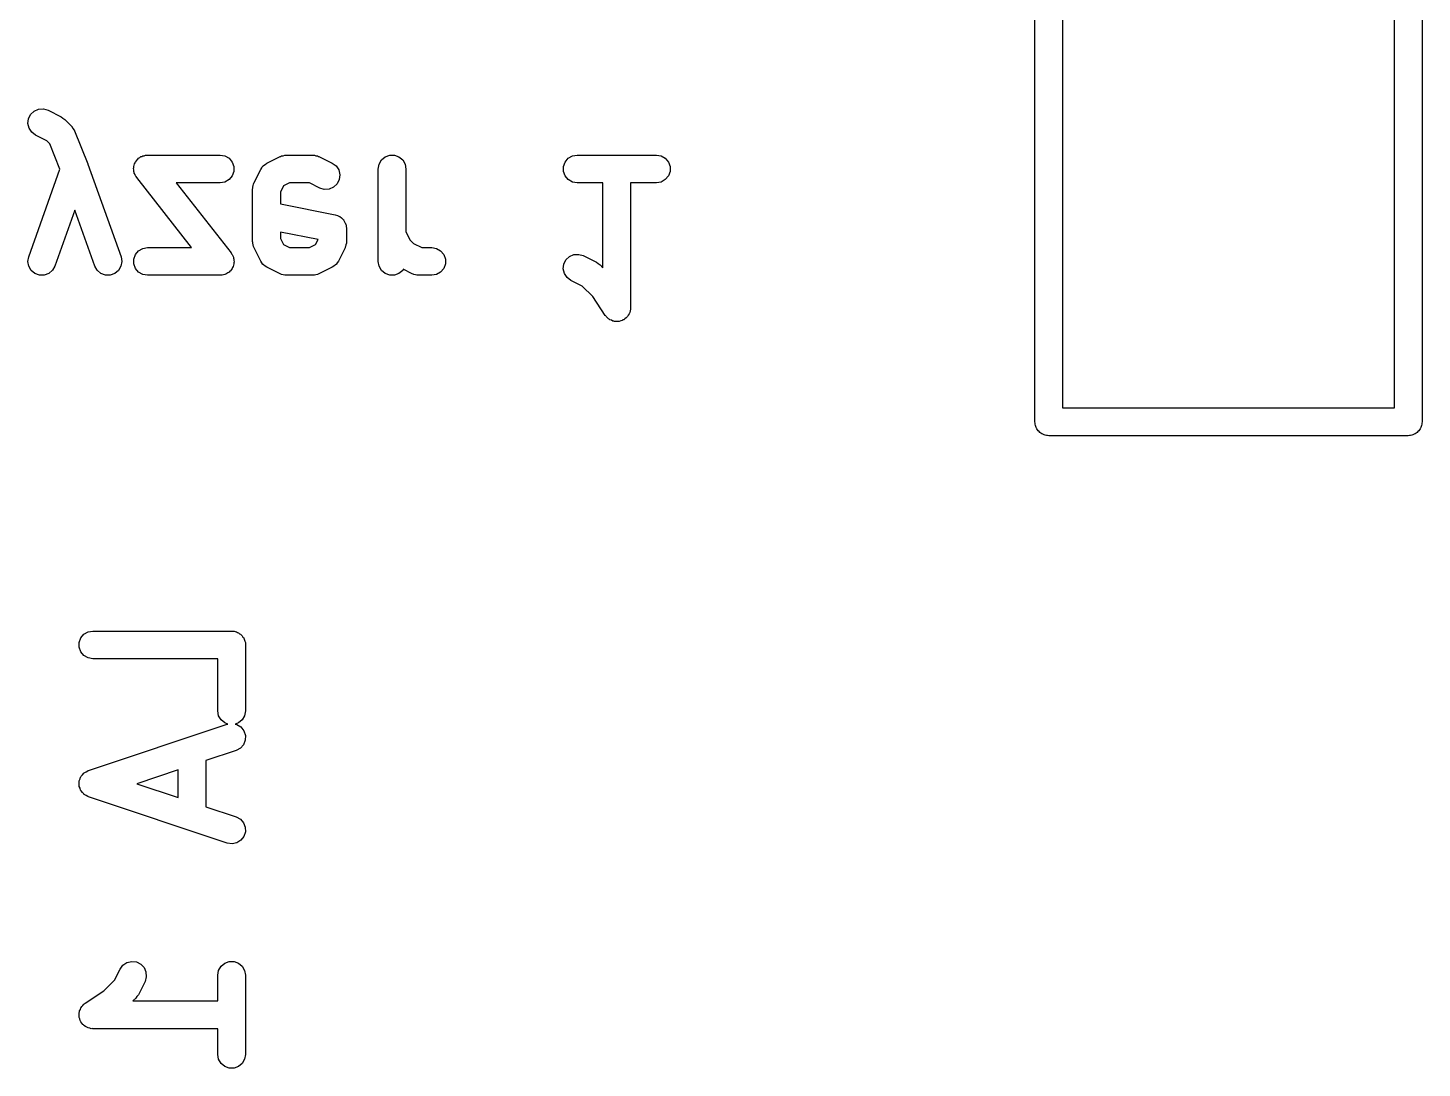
# Model space of a CAD drawing. Extents: x 91.3 to 189.8, y -113.5 to -60.4.
# Drawn here: x 178.81 to 188.86, y -109.46 to -101.96 of the extents above; entities that cross this region are included whole.
import ezdxf

# ---------------------------------------------------------------- set-up
doc = ezdxf.new("R2010")
doc.units = 0
doc.header["$MEASUREMENT"] = 0
doc.layers.add('BLACK', color=7, linetype='CONTINUOUS')

msp = doc.modelspace()

# ---------------------------------------------------------------- linework, layer by layer
at = {"layer": 'Black'}
for p, q in [((186.07, -104.8), (186.07, -68.69)), ((186.27, -68.79), (186.27, -104.7)), ((188.66, -104.7), (188.66, -87.74)), ((188.86, -87.7814), (188.86, -104.8)), ((178.834, -102.585), (178.859, -102.561)), ((178.859, -102.561), (178.891, -102.547)), ((178.891, -102.547), (178.926, -102.545)), ((178.926, -102.545), (178.959, -102.555)), ((178.959, -102.555), (179.054, -102.602)), ((178.814, -102.65), (178.818, -102.616)), ((178.823, -102.684), (178.814, -102.65)), ((178.818, -102.616), (178.834, -102.585)), ((179.054, -102.602), (179.067, -102.612)), ((179.067, -102.612), (179.08, -102.621)), ((179.08, -102.621), (179.128, -102.669)), ((179.128, -102.669), (179.129, -102.671)), ((178.842, -102.713), (178.823, -102.684)), ((178.87, -102.734), (178.842, -102.713)), ((178.95, -102.774), (178.87, -102.734)), ((179.129, -102.671), (179.132, -102.673)), ((179.132, -102.673), (179.139, -102.685)), ((179.139, -102.685), (179.148, -102.697)), ((179.148, -102.697), (179.149, -102.7)), ((179.149, -102.7), (179.15, -102.702)), ((179.15, -102.702), (179.245, -102.94)), ((178.972, -102.796), (178.95, -102.774)), ((179.045, -102.98), (178.972, -102.796)), ((179.245, -102.94), (179.245, -102.942)), ((179.245, -102.942), (179.246, -102.943)), ((179.246, -102.943), (179.246, -102.943)), ((179.246, -102.943), (179.247, -102.944)), ((179.247, -102.944), (179.485, -103.611)), ((179.576, -102.974), (179.578, -102.967)), ((179.578, -102.96), (179.581, -102.951)), ((179.578, -102.967), (179.578, -102.96)), ((179.581, -102.951), (179.583, -102.94)), ((179.583, -102.94), (179.587, -102.934)), ((179.587, -102.934), (179.59, -102.928)), ((179.59, -102.928), (179.596, -102.92)), ((179.596, -102.92), (179.602, -102.911)), ((179.602, -102.911), (179.607, -102.906)), ((179.607, -102.906), (179.612, -102.901)), ((179.612, -102.901), (179.621, -102.896)), ((179.621, -102.896), (179.629, -102.889)), ((179.629, -102.889), (179.636, -102.887)), ((179.636, -102.887), (179.642, -102.884)), ((179.642, -102.884), (179.652, -102.882)), ((179.652, -102.882), (179.662, -102.879)), ((179.662, -102.879), (179.669, -102.879)), ((179.669, -102.879), (179.676, -102.878)), ((179.676, -102.878), (180.2, -102.878)), ((180.2, -102.878), (180.234, -102.884)), ((180.234, -102.884), (180.264, -102.901)), ((180.264, -102.901), (180.287, -102.928)), ((180.287, -102.928), (180.298, -102.96)), ((180.298, -102.96), (180.298, -102.995)), ((180.492, -102.981), (180.5, -102.969)), ((180.5, -102.969), (180.508, -102.956)), ((180.508, -102.956), (180.511, -102.955)), ((180.511, -102.955), (180.512, -102.953)), ((180.512, -102.953), (180.524, -102.945)), ((180.524, -102.945), (180.536, -102.936)), ((180.536, -102.936), (180.631, -102.888)), ((180.631, -102.888), (180.637, -102.887)), ((180.637, -102.887), (180.642, -102.884)), ((180.642, -102.884), (180.654, -102.882)), ((180.654, -102.882), (180.665, -102.878)), ((180.665, -102.878), (180.671, -102.879)), ((180.671, -102.879), (180.676, -102.878)), ((180.676, -102.878), (180.867, -102.878)), ((180.867, -102.878), (180.872, -102.879)), ((180.872, -102.879), (180.878, -102.878)), ((180.878, -102.878), (180.889, -102.882)), ((180.889, -102.882), (180.901, -102.884)), ((180.901, -102.884), (180.906, -102.887)), ((180.906, -102.887), (180.911, -102.888)), ((180.911, -102.888), (181.007, -102.936)), ((181.007, -102.936), (181.035, -102.956)), ((181.035, -102.956), (181.054, -102.985)), ((181.338, -102.978), (181.344, -102.943)), ((181.344, -102.943), (181.361, -102.913)), ((181.361, -102.913), (181.388, -102.891)), ((181.388, -102.891), (181.421, -102.879)), ((181.421, -102.879), (181.455, -102.879)), ((181.455, -102.879), (181.488, -102.891)), ((181.488, -102.891), (181.515, -102.913)), ((181.515, -102.913), (181.532, -102.943)), ((181.532, -102.943), (181.538, -102.978)), ((182.673, -102.96), (182.685, -102.928)), ((182.673, -102.995), (182.673, -102.96)), ((182.685, -102.928), (182.707, -102.901)), ((182.707, -102.901), (182.737, -102.884)), ((182.737, -102.884), (182.771, -102.878)), ((182.771, -102.878), (183.343, -102.878)), ((183.343, -102.878), (183.377, -102.884)), ((183.377, -102.884), (183.407, -102.901)), ((183.407, -102.901), (183.429, -102.928)), ((183.429, -102.928), (183.441, -102.96)), ((183.441, -102.96), (183.441, -102.995)), ((178.82, -103.611), (179.045, -102.98)), ((179.578, -102.985), (179.576, -102.974)), ((179.578, -102.995), (179.578, -102.985)), ((179.58, -103.002), (179.578, -102.995)), ((179.581, -103.009), (179.58, -103.002)), ((179.586, -103.018), (179.581, -103.009)), ((179.59, -103.028), (179.586, -103.018)), ((179.594, -103.033), (179.59, -103.028)), ((179.598, -103.039), (179.594, -103.033)), ((179.994, -103.544), (179.598, -103.039)), ((180.264, -103.054), (180.234, -103.072)), ((180.287, -103.028), (180.264, -103.054)), ((180.298, -102.995), (180.287, -103.028)), ((180.444, -103.076), (180.492, -102.981)), ((181.058, -103.054), (181.042, -103.085)), ((181.054, -102.985), (181.062, -103.019)), ((181.062, -103.019), (181.058, -103.054)), ((181.338, -103.644), (181.338, -102.978)), ((181.538, -102.978), (181.538, -103.43)), ((182.685, -103.028), (182.673, -102.995)), ((182.707, -103.054), (182.685, -103.028)), ((182.737, -103.072), (182.707, -103.054)), ((183.407, -103.054), (183.377, -103.072)), ((183.429, -103.028), (183.407, -103.054)), ((183.441, -102.995), (183.429, -103.028)), ((180.2, -103.078), (179.882, -103.078)), ((179.882, -103.078), (180.279, -103.583)), ((180.234, -103.072), (180.2, -103.078)), ((180.433, -103.12), (180.434, -103.115)), ((180.433, -103.501), (180.433, -103.12)), ((180.434, -103.109), (180.437, -103.098)), ((180.434, -103.115), (180.434, -103.109)), ((180.437, -103.098), (180.439, -103.086)), ((180.439, -103.086), (180.442, -103.081)), ((180.442, -103.081), (180.444, -103.076)), ((180.655, -103.1), (180.633, -103.144)), ((180.633, -103.144), (180.633, -103.229)), ((180.7, -103.078), (180.655, -103.1)), ((180.843, -103.078), (180.7, -103.078)), ((180.917, -103.115), (180.843, -103.078)), ((180.95, -103.125), (180.917, -103.115)), ((180.985, -103.123), (180.95, -103.125)), ((181.017, -103.109), (180.985, -103.123)), ((181.042, -103.085), (181.017, -103.109)), ((182.771, -103.078), (182.737, -103.072)), ((182.957, -103.078), (182.771, -103.078)), ((182.957, -103.689), (182.957, -103.078)), ((183.343, -103.078), (183.157, -103.078)), ((183.157, -103.078), (183.157, -103.978)), ((183.377, -103.072), (183.343, -103.078)), ((180.633, -103.229), (181.029, -103.308)), ((179.152, -103.275), (179.008, -103.678)), ((179.296, -103.678), (179.152, -103.275)), ((181.029, -103.308), (181.044, -103.314)), ((181.044, -103.314), (181.06, -103.32)), ((181.06, -103.32), (181.06, -103.32)), ((181.06, -103.32), (181.061, -103.321)), ((181.061, -103.321), (181.074, -103.331)), ((181.074, -103.331), (181.086, -103.342)), ((181.086, -103.342), (181.087, -103.343)), ((181.087, -103.343), (181.088, -103.344)), ((181.088, -103.344), (181.095, -103.358)), ((181.095, -103.358), (181.103, -103.372)), ((181.103, -103.372), (181.104, -103.373)), ((181.104, -103.373), (181.104, -103.374)), ((180.905, -103.487), (180.633, -103.433)), ((180.633, -103.433), (180.633, -103.478)), ((181.104, -103.374), (181.107, -103.39)), ((181.107, -103.39), (181.11, -103.406)), ((181.11, -103.406), (181.11, -103.501)), ((181.538, -103.43), (181.568, -103.49)), ((179.59, -103.594), (179.612, -103.568)), ((179.612, -103.568), (179.642, -103.55)), ((179.642, -103.55), (179.676, -103.544)), ((179.676, -103.544), (179.994, -103.544)), ((180.434, -103.507), (180.433, -103.501)), ((180.434, -103.513), (180.434, -103.507)), ((180.437, -103.524), (180.434, -103.513)), ((180.439, -103.536), (180.437, -103.524)), ((180.442, -103.541), (180.439, -103.536)), ((180.444, -103.546), (180.442, -103.541)), ((180.492, -103.641), (180.444, -103.546)), ((180.633, -103.478), (180.655, -103.522)), ((180.655, -103.522), (180.7, -103.544)), ((180.7, -103.544), (180.843, -103.544)), ((180.843, -103.544), (180.887, -103.522)), ((180.887, -103.522), (180.905, -103.487)), ((181.099, -103.546), (181.051, -103.641)), ((181.101, -103.541), (181.099, -103.546)), ((181.103, -103.536), (181.101, -103.541)), ((181.106, -103.524), (181.103, -103.536)), ((181.109, -103.513), (181.106, -103.524)), ((181.11, -103.501), (181.109, -103.507)), ((181.109, -103.507), (181.109, -103.513)), ((181.568, -103.49), (181.593, -103.514)), ((181.593, -103.514), (181.652, -103.544)), ((181.652, -103.544), (181.724, -103.544)), ((181.724, -103.544), (181.758, -103.55)), ((181.758, -103.55), (181.788, -103.568)), ((181.788, -103.568), (181.81, -103.594)), ((178.814, -103.645), (178.82, -103.611)), ((178.821, -103.679), (178.814, -103.645)), ((179.49, -103.645), (179.484, -103.679)), ((179.485, -103.611), (179.49, -103.645)), ((179.578, -103.627), (179.59, -103.594)), ((179.578, -103.662), (179.578, -103.627)), ((179.59, -103.694), (179.578, -103.662)), ((180.279, -103.583), (180.282, -103.589)), ((180.282, -103.589), (180.287, -103.594)), ((180.287, -103.594), (180.29, -103.604)), ((180.29, -103.604), (180.295, -103.613)), ((180.295, -103.671), (180.293, -103.681)), ((180.295, -103.613), (180.296, -103.62)), ((180.298, -103.662), (180.295, -103.671)), ((180.296, -103.62), (180.298, -103.627)), ((180.298, -103.627), (180.298, -103.637)), ((180.298, -103.637), (180.3, -103.648)), ((180.3, -103.648), (180.298, -103.654)), ((180.298, -103.654), (180.298, -103.662)), ((180.5, -103.653), (180.492, -103.641)), ((180.508, -103.665), (180.5, -103.653)), ((180.511, -103.667), (180.508, -103.665)), ((180.512, -103.669), (180.511, -103.667)), ((180.524, -103.677), (180.512, -103.669)), ((181.031, -103.669), (181.018, -103.677)), ((181.032, -103.667), (181.031, -103.669)), ((181.035, -103.665), (181.032, -103.667)), ((181.043, -103.653), (181.035, -103.665)), ((181.051, -103.641), (181.043, -103.653)), ((181.344, -103.678), (181.338, -103.644)), ((181.81, -103.594), (181.822, -103.627)), ((181.822, -103.662), (181.81, -103.694)), ((181.822, -103.627), (181.822, -103.662)), ((182.672, -103.698), (182.676, -103.663)), ((182.676, -103.663), (182.691, -103.632)), ((182.691, -103.632), (182.716, -103.608)), ((182.716, -103.608), (182.748, -103.595)), ((182.748, -103.595), (182.783, -103.593)), ((182.783, -103.593), (182.816, -103.602)), ((182.816, -103.602), (182.911, -103.65)), ((182.911, -103.65), (182.924, -103.66)), ((182.924, -103.66), (182.937, -103.669)), ((182.937, -103.669), (182.957, -103.689)), ((178.838, -103.709), (178.821, -103.679)), ((178.865, -103.731), (178.838, -103.709)), ((178.898, -103.743), (178.865, -103.731)), ((178.932, -103.743), (178.898, -103.743)), ((178.965, -103.731), (178.932, -103.743)), ((178.991, -103.708), (178.965, -103.731)), ((179.008, -103.678), (178.991, -103.708)), ((179.313, -103.708), (179.296, -103.678)), ((179.34, -103.731), (179.313, -103.708)), ((179.373, -103.743), (179.34, -103.731)), ((179.407, -103.743), (179.373, -103.743)), ((179.44, -103.731), (179.407, -103.743)), ((179.467, -103.709), (179.44, -103.731)), ((179.484, -103.679), (179.467, -103.709)), ((179.612, -103.721), (179.59, -103.694)), ((179.642, -103.738), (179.612, -103.721)), ((179.676, -103.744), (179.642, -103.738)), ((180.2, -103.744), (179.676, -103.744)), ((180.207, -103.743), (180.2, -103.744)), ((180.214, -103.743), (180.207, -103.743)), ((180.224, -103.74), (180.214, -103.743)), ((180.234, -103.738), (180.224, -103.74)), ((180.24, -103.735), (180.234, -103.738)), ((180.247, -103.732), (180.24, -103.735)), ((180.255, -103.726), (180.247, -103.732)), ((180.264, -103.721), (180.255, -103.726)), ((180.269, -103.715), (180.264, -103.721)), ((180.274, -103.711), (180.269, -103.715)), ((180.28, -103.702), (180.274, -103.711)), ((180.287, -103.694), (180.28, -103.702)), ((180.289, -103.688), (180.287, -103.694)), ((180.293, -103.681), (180.289, -103.688)), ((180.536, -103.686), (180.524, -103.677)), ((180.631, -103.734), (180.536, -103.686)), ((180.637, -103.735), (180.631, -103.734)), ((180.642, -103.738), (180.637, -103.735)), ((180.654, -103.74), (180.642, -103.738)), ((180.665, -103.744), (180.654, -103.74)), ((180.671, -103.743), (180.665, -103.744)), ((180.676, -103.744), (180.671, -103.743)), ((180.867, -103.744), (180.676, -103.744)), ((180.872, -103.743), (180.867, -103.744)), ((180.878, -103.744), (180.872, -103.743)), ((180.889, -103.74), (180.878, -103.744)), ((180.901, -103.738), (180.889, -103.74)), ((180.906, -103.735), (180.901, -103.738)), ((180.911, -103.734), (180.906, -103.735)), ((181.007, -103.686), (180.911, -103.734)), ((181.018, -103.677), (181.007, -103.686)), ((181.361, -103.709), (181.344, -103.678)), ((181.388, -103.731), (181.361, -103.709)), ((181.421, -103.743), (181.388, -103.731)), ((181.455, -103.743), (181.421, -103.743)), ((181.488, -103.731), (181.455, -103.743)), ((181.515, -103.709), (181.488, -103.731)), ((181.519, -103.701), (181.515, -103.709)), ((181.584, -103.734), (181.519, -103.701)), ((181.589, -103.735), (181.584, -103.734)), ((181.594, -103.738), (181.589, -103.735)), ((181.606, -103.74), (181.594, -103.738)), ((181.617, -103.744), (181.606, -103.74)), ((181.623, -103.743), (181.617, -103.744)), ((181.629, -103.744), (181.623, -103.743)), ((181.724, -103.744), (181.629, -103.744)), ((181.758, -103.738), (181.724, -103.744)), ((181.788, -103.721), (181.758, -103.738)), ((181.81, -103.694), (181.788, -103.721)), ((182.68, -103.732), (182.672, -103.698)), ((182.699, -103.761), (182.68, -103.732)), ((182.727, -103.781), (182.699, -103.761)), ((182.807, -103.822), (182.727, -103.781)), ((182.884, -103.898), (182.807, -103.822)), ((182.974, -104.033), (182.884, -103.898)), ((182.978, -104.037), (182.974, -104.033)), ((182.981, -104.042), (182.978, -104.037)), ((182.99, -104.05), (182.981, -104.042)), ((182.998, -104.058), (182.99, -104.05)), ((183.003, -104.061), (182.998, -104.058)), ((183.007, -104.064), (183.003, -104.061)), ((183.018, -104.068), (183.007, -104.064)), ((183.029, -104.074), (183.018, -104.068)), ((183.035, -104.074), (183.029, -104.074)), ((183.04, -104.076), (183.035, -104.074)), ((183.052, -104.076), (183.04, -104.076)), ((183.064, -104.077), (183.052, -104.076)), ((183.069, -104.076), (183.064, -104.077)), ((183.075, -104.076), (183.069, -104.076)), ((183.086, -104.072), (183.075, -104.076)), ((183.097, -104.069), (183.086, -104.072)), ((183.102, -104.066), (183.097, -104.069)), ((183.107, -104.064), (183.102, -104.066)), ((183.116, -104.057), (183.107, -104.064)), ((183.126, -104.05), (183.116, -104.057)), ((183.13, -104.045), (183.126, -104.05)), ((183.134, -104.042), (183.13, -104.045)), ((183.14, -104.032), (183.134, -104.042)), ((183.147, -104.022), (183.14, -104.032)), ((183.148, -104.017), (183.147, -104.022)), ((183.151, -104.012), (183.148, -104.017)), ((183.153, -104), (183.151, -104.012)), ((183.157, -103.989), (183.153, -104)), ((183.157, -103.978), (183.156, -103.983)), ((183.156, -103.983), (183.157, -103.989)), ((186.27, -104.7), (188.66, -104.7)), ((186.072, -104.809), (186.07, -104.8)), ((186.072, -104.817), (186.072, -104.809)), ((186.075, -104.826), (186.072, -104.817)), ((186.076, -104.834), (186.075, -104.826)), ((186.08, -104.842), (186.076, -104.834)), ((186.083, -104.85), (186.08, -104.842)), ((186.089, -104.857), (186.083, -104.85)), ((186.093, -104.864), (186.089, -104.857)), ((186.1, -104.87), (186.093, -104.864)), ((186.106, -104.877), (186.1, -104.87)), ((186.113, -104.881), (186.106, -104.877)), ((188.824, -104.877), (188.817, -104.881)), ((188.83, -104.87), (188.824, -104.877)), ((188.837, -104.864), (188.83, -104.87)), ((188.841, -104.857), (188.837, -104.864)), ((188.847, -104.85), (188.841, -104.857)), ((188.85, -104.842), (188.847, -104.85)), ((188.854, -104.834), (188.85, -104.842)), ((188.855, -104.826), (188.854, -104.834)), ((188.858, -104.817), (188.855, -104.826)), ((188.86, -104.8), (188.858, -104.809)), ((188.858, -104.809), (188.858, -104.817)), ((186.12, -104.887), (186.113, -104.881)), ((186.128, -104.89), (186.12, -104.887)), ((186.136, -104.894), (186.128, -104.89)), ((186.144, -104.895), (186.136, -104.894)), ((186.153, -104.898), (186.144, -104.895)), ((186.161, -104.898), (186.153, -104.898)), ((186.17, -104.9), (186.161, -104.898)), ((188.76, -104.9), (186.17, -104.9)), ((188.769, -104.898), (188.76, -104.9)), ((188.777, -104.898), (188.769, -104.898)), ((188.786, -104.895), (188.777, -104.898)), ((188.794, -104.894), (188.786, -104.895)), ((188.802, -104.89), (188.794, -104.894)), ((188.81, -104.887), (188.802, -104.89)), ((188.817, -104.881), (188.81, -104.887)), ((179.184, -106.39), (179.196, -106.358)), ((179.196, -106.358), (179.218, -106.331)), ((179.218, -106.331), (179.248, -106.314)), ((179.248, -106.314), (179.282, -106.308)), ((179.282, -106.308), (180.282, -106.308)), ((180.282, -106.308), (180.291, -106.309)), ((180.291, -106.309), (180.3, -106.309)), ((180.3, -106.309), (180.308, -106.312)), ((180.308, -106.312), (180.317, -106.314)), ((180.317, -106.314), (180.324, -106.318)), ((180.324, -106.318), (180.332, -106.321)), ((180.332, -106.321), (180.339, -106.327)), ((180.339, -106.327), (180.347, -106.331)), ((180.347, -106.331), (180.352, -106.338)), ((180.352, -106.338), (180.359, -106.343)), ((180.359, -106.343), (180.363, -106.351)), ((180.363, -106.351), (180.369, -106.358)), ((180.369, -106.358), (180.372, -106.366)), ((180.372, -106.366), (180.376, -106.373)), ((180.376, -106.373), (180.378, -106.382)), ((180.378, -106.382), (180.381, -106.39)), ((179.184, -106.425), (179.184, -106.39)), ((179.196, -106.458), (179.184, -106.425)), ((179.218, -106.484), (179.196, -106.458)), ((179.248, -106.502), (179.218, -106.484)), ((180.381, -106.39), (180.381, -106.399)), ((180.381, -106.399), (180.382, -106.408)), ((180.382, -106.408), (180.382, -106.884)), ((179.282, -106.508), (179.248, -106.502)), ((180.182, -106.508), (179.282, -106.508)), ((180.182, -106.884), (180.182, -106.508)), ((180.188, -106.918), (180.182, -106.884)), ((180.382, -106.884), (180.376, -106.918)), ((179.251, -107.313), (180.251, -106.979)), ((180.206, -106.948), (180.188, -106.918)), ((180.232, -106.97), (180.206, -106.948)), ((180.255, -106.979), (180.232, -106.97)), ((180.251, -106.979), (180.255, -106.979)), ((180.332, -106.97), (180.308, -106.979)), ((180.308, -106.979), (180.319, -106.981)), ((180.319, -106.981), (180.349, -106.999)), ((180.359, -106.948), (180.332, -106.97)), ((180.376, -106.918), (180.359, -106.948)), ((180.349, -106.999), (180.37, -107.027)), ((180.37, -107.027), (180.381, -107.06)), ((180.381, -107.06), (180.38, -107.094)), ((180.314, -107.169), (180.097, -107.242)), ((180.345, -107.153), (180.314, -107.169)), ((180.368, -107.127), (180.345, -107.153)), ((180.38, -107.094), (180.368, -107.127)), ((180.097, -107.242), (180.097, -107.574)), ((179.183, -107.393), (179.184, -107.39)), ((179.184, -107.388), (179.19, -107.374)), ((179.184, -107.39), (179.184, -107.388)), ((179.19, -107.374), (179.194, -107.36)), ((179.194, -107.36), (179.196, -107.358)), ((179.196, -107.358), (179.197, -107.355)), ((179.197, -107.355), (179.207, -107.344)), ((179.207, -107.344), (179.216, -107.333)), ((179.216, -107.333), (179.218, -107.331)), ((179.218, -107.331), (179.22, -107.329)), ((179.22, -107.329), (179.233, -107.322)), ((179.233, -107.322), (179.246, -107.315)), ((179.246, -107.315), (179.248, -107.314)), ((179.248, -107.314), (179.251, -107.313)), ((179.897, -107.308), (179.599, -107.408)), ((179.897, -107.507), (179.897, -107.308)), ((179.184, -107.408), (179.183, -107.393)), ((179.183, -107.422), (179.184, -107.408)), ((179.184, -107.425), (179.183, -107.422)), ((179.184, -107.428), (179.184, -107.425)), ((179.19, -107.441), (179.184, -107.428)), ((179.194, -107.455), (179.19, -107.441)), ((179.196, -107.457), (179.194, -107.455)), ((179.197, -107.46), (179.196, -107.457)), ((179.207, -107.471), (179.197, -107.46)), ((179.216, -107.482), (179.207, -107.471)), ((179.218, -107.484), (179.216, -107.482)), ((179.22, -107.486), (179.218, -107.484)), ((179.233, -107.493), (179.22, -107.486)), ((179.599, -107.408), (179.897, -107.507)), ((179.246, -107.501), (179.233, -107.493)), ((179.248, -107.501), (179.246, -107.501)), ((179.251, -107.502), (179.248, -107.501)), ((180.251, -107.836), (179.251, -107.502)), ((180.097, -107.574), (180.314, -107.646)), ((180.314, -107.646), (180.345, -107.663)), ((180.345, -107.663), (180.368, -107.689)), ((180.368, -107.689), (180.38, -107.721)), ((180.37, -107.789), (180.349, -107.816)), ((180.381, -107.756), (180.37, -107.789)), ((180.38, -107.721), (180.381, -107.756)), ((180.285, -107.841), (180.251, -107.836)), ((180.319, -107.834), (180.285, -107.841)), ((180.349, -107.816), (180.319, -107.834)), ((179.499, -108.716), (179.528, -108.697)), ((179.528, -108.697), (179.562, -108.689)), ((179.562, -108.689), (179.597, -108.693)), ((179.597, -108.693), (179.628, -108.708)), ((180.232, -108.702), (180.265, -108.69)), ((180.265, -108.69), (180.3, -108.69)), ((180.3, -108.69), (180.332, -108.702)), ((179.438, -108.825), (179.479, -108.744)), ((179.479, -108.744), (179.499, -108.716)), ((179.628, -108.708), (179.652, -108.733)), ((179.652, -108.733), (179.665, -108.765)), ((179.665, -108.765), (179.667, -108.8)), ((180.182, -108.789), (180.188, -108.754)), ((180.182, -108.974), (180.182, -108.789)), ((180.188, -108.754), (180.206, -108.724)), ((180.206, -108.724), (180.232, -108.702)), ((180.332, -108.702), (180.359, -108.724)), ((180.359, -108.724), (180.376, -108.754)), ((180.376, -108.754), (180.382, -108.789)), ((180.382, -108.789), (180.382, -109.36)), ((179.362, -108.901), (179.438, -108.825)), ((179.658, -108.833), (179.61, -108.929)), ((179.667, -108.8), (179.658, -108.833)), ((179.21, -109.007), (179.218, -108.998)), ((179.218, -108.998), (179.223, -108.995)), ((179.223, -108.995), (179.227, -108.991)), ((179.227, -108.991), (179.362, -108.901)), ((179.591, -108.955), (179.571, -108.974)), ((179.571, -108.974), (180.182, -108.974)), ((179.6, -108.941), (179.591, -108.955)), ((179.61, -108.929), (179.6, -108.941)), ((179.183, -109.081), (179.184, -109.069)), ((179.184, -109.086), (179.183, -109.081)), ((179.184, -109.057), (179.186, -109.052)), ((179.184, -109.069), (179.184, -109.057)), ((179.184, -109.092), (179.184, -109.086)), ((179.188, -109.103), (179.184, -109.092)), ((179.186, -109.046), (179.192, -109.036)), ((179.186, -109.052), (179.186, -109.046)), ((179.192, -109.036), (179.196, -109.024)), ((179.196, -109.024), (179.199, -109.02)), ((179.199, -109.02), (179.202, -109.015)), ((179.202, -109.015), (179.21, -109.007)), ((179.191, -109.114), (179.188, -109.103)), ((179.194, -109.119), (179.191, -109.114)), ((179.196, -109.124), (179.194, -109.119)), ((179.203, -109.133), (179.196, -109.124)), ((179.21, -109.143), (179.203, -109.133)), ((179.215, -109.147), (179.21, -109.143)), ((179.218, -109.151), (179.215, -109.147)), ((179.228, -109.157), (179.218, -109.151)), ((179.238, -109.164), (179.228, -109.157)), ((179.243, -109.165), (179.238, -109.164)), ((179.248, -109.168), (179.243, -109.165)), ((179.26, -109.17), (179.248, -109.168)), ((179.271, -109.174), (179.26, -109.17)), ((179.277, -109.173), (179.271, -109.174)), ((179.282, -109.174), (179.277, -109.173)), ((180.182, -109.174), (179.282, -109.174)), ((180.182, -109.36), (180.182, -109.174)), ((180.188, -109.394), (180.182, -109.36)), ((180.206, -109.424), (180.188, -109.394)), ((180.376, -109.394), (180.359, -109.424)), ((180.382, -109.36), (180.376, -109.394)), ((180.232, -109.447), (180.206, -109.424)), ((180.265, -109.458), (180.232, -109.447)), ((180.3, -109.458), (180.265, -109.458)), ((180.332, -109.447), (180.3, -109.458)), ((180.359, -109.424), (180.332, -109.447))]:
    msp.add_line(p, q, dxfattribs=at)

doc.saveas('drawing.dxf')
